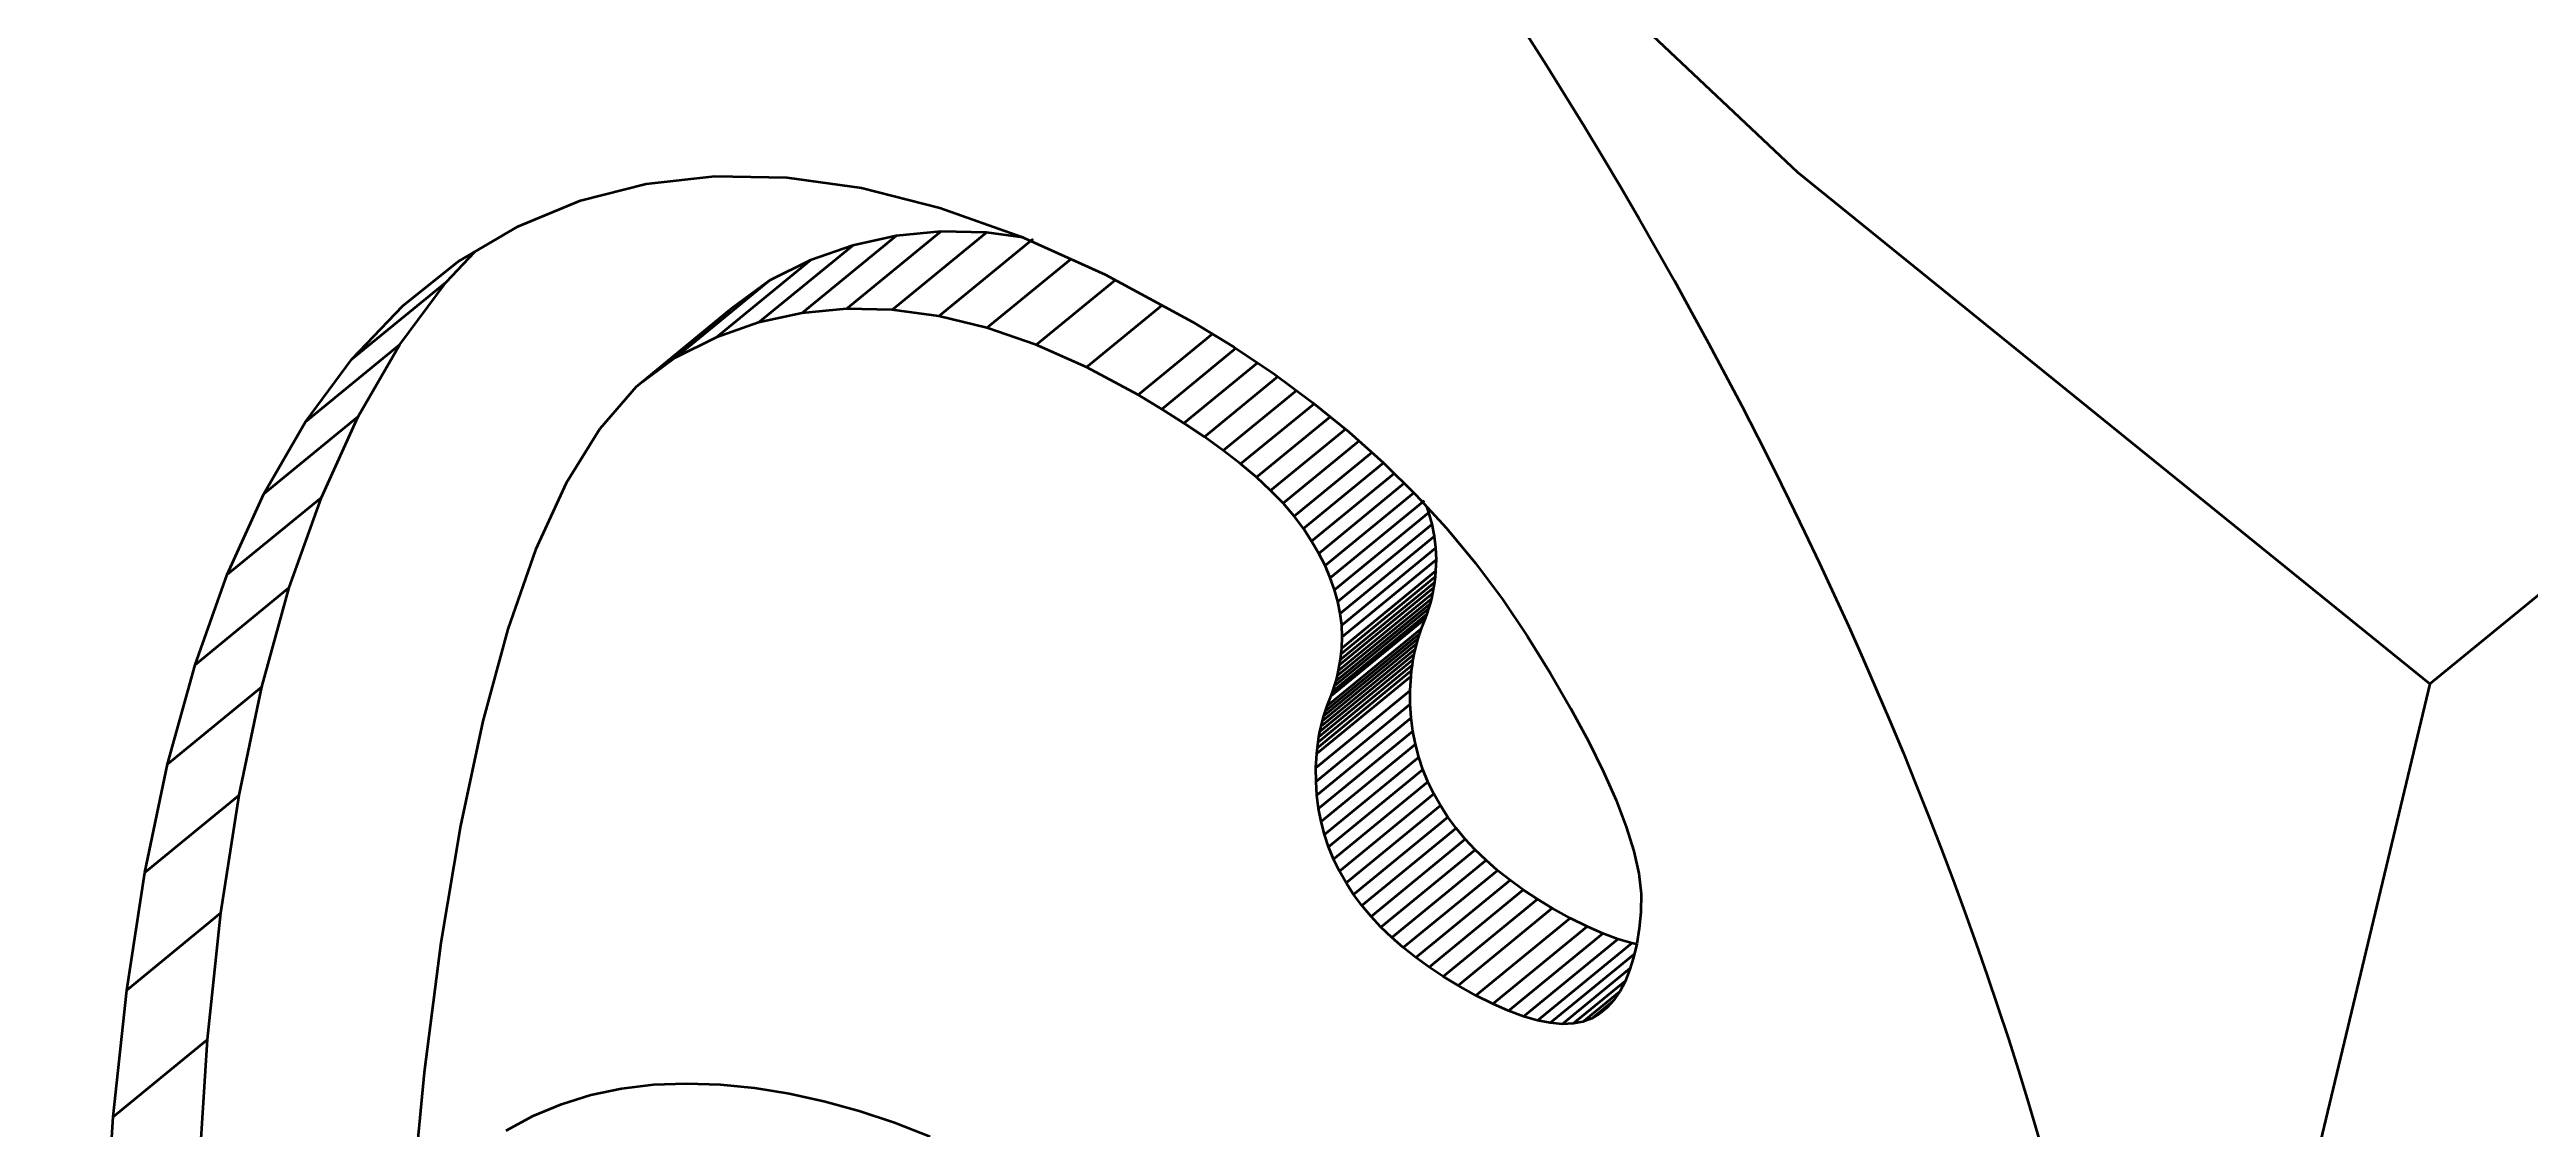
# Model space of a CAD drawing. Header units: millimetres. Extents: x 5606 to 13175, y -3239 to -2051.
# Drawn here: x 6772.909 to 6776.965, y -2708.775 to -2707.012 of the extents above; entities that cross this region are included whole.
import ezdxf

# ---------------------------------------------------------------- set-up
doc = ezdxf.new("R2010")
doc.units = ezdxf.units.MM
doc.layers.add('word_dim', color=253, linetype='Continuous')
doc.styles.get("Standard").update_dxf_attribs({"font": 'romans.shx', "bigfont": 'bigfont.shx'})
doc.dimstyles.new('RS1-4', dxfattribs={"dimscale": 4, "dimtxt": 3.5, "dimasz": 3, "dimexe": 1, "dimexo": 0, "dimgap": 1, "dimtad": 3, "dimdsep": 46, "dimtxsty": 'Standard', "dimblk1": 'OPEN', "dimblk2": 'OPEN', "dimsah": 1, "dimcen": 0, "dimclrd": 256, "dimclre": 256, "dimclrt": 3, "dimadec": 0, "dimazin": 0, "dimtfac": 1, "dimtmove": 0, "dimatfit": 3, "dimldrblk": 'OPEN', "dimfxl": 0, "dimtolj": 1, "dimtzin": 0, "dimarcsym": 0})

# ---------------------------------------------------------------- blocks, each defined once
blk = doc.blocks.new('A$C25B35021')
at = {"color": 7, "lineweight": 35, "ltscale": 0.040233}
blk.add_line((-148.3161, -58.9814), (-147.0719, -57.9606), dxfattribs=at)
at = {"color": 7, "lineweight": 35, "ltscale": 0.002776}
blk.add_line((-151.3449, -58.1892), (-151.2374, -58.1616), dxfattribs=at)
at = {"color": 7, "lineweight": 35, "ltscale": 0.002833}
blk.add_line((-151.2374, -58.1616), (-151.1248, -58.149), dxfattribs=at)
at = {"color": 7, "lineweight": 35, "ltscale": 0.002944}
blk.add_line((-151.1248, -58.149), (-151.0071, -58.1513), dxfattribs=at)
at = {"color": 7, "lineweight": 35, "ltscale": 0.003099}
blk.add_line((-151.0071, -58.1513), (-150.8843, -58.1686), dxfattribs=at)
at = {"color": 7, "lineweight": 35, "ltscale": 0.003296}
blk.add_line((-150.8843, -58.1686), (-150.7565, -58.2009), dxfattribs=at)
at = {"color": 7, "lineweight": 35, "ltscale": 0.002777}
blk.add_line((-151.4475, -58.2317), (-151.3449, -58.1892), dxfattribs=at)
at = {"color": 7, "lineweight": 35, "ltscale": 0.003526}
blk.add_line((-150.7565, -58.2009), (-150.6236, -58.2482), dxfattribs=at)
at = {"color": 7, "lineweight": 35, "ltscale": 0.002829}
blk.add_line((-151.545, -58.2893), (-151.4475, -58.2317), dxfattribs=at)
at = {"color": 7, "lineweight": 35, "ltscale": 0.004992}
for p, q in [((-150.9823, -58.3736), (-150.8279, -58.2469)), ((-151.7951, -58.552), (-151.6407, -58.4253)), ((-150.0981, -58.885), (-149.9437, -58.7583)), ((-150.0981, -58.9228), (-149.9437, -58.7961)), ((-150.1032, -58.9591), (-149.9488, -58.8324)), ((-150.1153, -59.0011), (-149.9609, -58.8744)), ((-150.1337, -59.0591), (-149.9793, -58.9324)), ((-150.1401, -59.1413), (-149.9858, -59.0146)), ((-150.1113, -59.2685), (-149.9569, -59.1419)), ((-150.1017, -59.2882), (-149.9474, -59.1615)), ((-149.9768, -59.4297), (-149.8224, -59.303))]:
    blk.add_line(p, q, dxfattribs=at)
at = {"color": 7, "lineweight": 35, "ltscale": 0.004993}
for p, q in [((-150.9093, -58.3666), (-150.7549, -58.2399)), ((-150.8345, -58.3683), (-150.6801, -58.2417)), ((-150.7577, -58.3788), (-150.6033, -58.2521)), ((-151.1225, -58.4138), (-150.9681, -58.2871)), ((-151.0534, -58.3893), (-150.899, -58.2627)), ((-151.2538, -58.4947), (-151.0994, -58.368)), ((-151.8632, -58.6696), (-151.7088, -58.5429)), ((-151.9235, -58.8023), (-151.7691, -58.6756)), ((-150.1169, -58.8073), (-149.9624, -58.6806)), ((-150.1098, -58.827), (-149.9554, -58.7003)), ((-150.1043, -58.8465), (-149.9499, -58.7198)), ((-150.1004, -58.8658), (-149.946, -58.7392)), ((-150.1001, -58.9412), (-149.9457, -58.8145)), ((-150.099, -58.9321), (-149.9446, -58.8054)), ((-150.1098, -58.9847), (-149.9554, -58.858)), ((-150.1073, -58.9763), (-149.9529, -58.8496)), ((-150.1051, -58.9678), (-149.9507, -58.8411)), ((-150.1016, -58.9502), (-149.9472, -58.8235)), ((-150.1217, -59.0171), (-149.9673, -58.8904)), ((-150.1125, -58.993), (-149.958, -58.8663)), ((-150.1354, -59.0679), (-149.981, -58.9413)), ((-150.1297, -59.0419), (-149.9753, -58.9152)), ((-150.1272, -59.0334), (-149.9728, -58.9068)), ((-150.1389, -59.0954), (-149.9845, -58.9687)), ((-150.1368, -59.077), (-149.9824, -58.9503)), ((-152.0212, -59.1127), (-151.8667, -58.986)), ((-150.1402, -59.1186), (-149.9858, -58.9919)), ((-150.1387, -59.1637), (-149.9843, -59.037)), ((-150.1359, -59.1855), (-149.9815, -59.0588)), ((-150.1263, -59.2279), (-149.9719, -59.1012)), ((-150.1195, -59.2485), (-149.9651, -59.1218)), ((-152.0584, -59.2904), (-151.904, -59.1637)), ((-150.0909, -59.3075), (-149.9365, -59.1807)), ((-150.0787, -59.3262), (-149.9242, -59.1995)), ((-150.065, -59.3446), (-149.9107, -59.2179)), ((-150.0501, -59.3625), (-149.8957, -59.2358)), ((-150.0339, -59.38), (-149.8794, -59.2533)), ((-150.0162, -59.397), (-149.8617, -59.2703)), ((-149.9972, -59.4135), (-149.8428, -59.2869)), ((-149.9551, -59.4454), (-149.8007, -59.3187)), ((-149.932, -59.4606), (-149.7776, -59.334)), ((-152.0879, -59.4832), (-151.9336, -59.3565)), ((-149.8783, -59.4918), (-149.7239, -59.3651)), ((-149.8507, -59.5057), (-149.6963, -59.379)), ((-149.8003, -59.5262), (-149.6459, -59.3995)), ((-152.1099, -59.691), (-151.9555, -59.5643))]:
    blk.add_line(p, q, dxfattribs=at)
at = {"color": 7, "lineweight": 35, "ltscale": 0.001819}
blk.add_line((-150.8279, -58.2469), (-150.899, -58.2627), dxfattribs=at)
at = {"color": 7, "lineweight": 35, "ltscale": 0.001833}
blk.add_line((-150.7549, -58.2399), (-150.8279, -58.2469), dxfattribs=at)
at = {"color": 7, "lineweight": 35, "ltscale": 0.001871}
for p, q in [((-150.6801, -58.2417), (-150.7549, -58.2399)), ((-150.8345, -58.3683), (-150.9093, -58.3666))]:
    blk.add_line(p, q, dxfattribs=at)
at = {"color": 7, "lineweight": 35, "ltscale": 0.001515}
blk.add_line((-150.62, -58.2498), (-150.6801, -58.2417), dxfattribs=at)
at = {"color": 7, "lineweight": 35, "ltscale": 0.003785}
blk.add_line((-150.6236, -58.2482), (-150.4856, -58.3104), dxfattribs=at)
at = {"color": 7, "lineweight": 35, "ltscale": 0.002911}
blk.add_line((-151.636, -58.3618), (-151.545, -58.2893), dxfattribs=at)
at = {"color": 7, "lineweight": 35, "ltscale": 0.0017}
blk.add_line((-151.565, -58.3227), (-151.5181, -58.2734), dxfattribs=at)
at = {"color": 7, "lineweight": 35, "ltscale": 0.001875}
for p, q in [((-150.9681, -58.2871), (-151.0353, -58.3202)), ((-151.1225, -58.4138), (-151.1897, -58.4469))]:
    blk.add_line(p, q, dxfattribs=at)
at = {"color": 7, "lineweight": 35, "ltscale": 0.001832}
for p, q in [((-150.899, -58.2627), (-150.9681, -58.2871)), ((-150.9093, -58.3666), (-150.9823, -58.3736)), ((-151.0534, -58.3893), (-151.1225, -58.4138))]:
    blk.add_line(p, q, dxfattribs=at)
at = {"color": 7, "lineweight": 35, "ltscale": 0.004445}
blk.add_line((-150.6791, -58.3979), (-150.5417, -58.2852), dxfattribs=at)
at = {"color": 7, "lineweight": 35, "ltscale": 0.004994}
for p, q in [((-151.7194, -58.4494), (-151.565, -58.3227)), ((-151.1897, -58.4469), (-151.0353, -58.3202)), ((-150.0973, -58.904), (-149.9429, -58.7773)), ((-151.9761, -58.95), (-151.8217, -58.8233)), ((-150.1246, -59.0252), (-149.9702, -58.8985)), ((-150.1318, -59.0504), (-149.9774, -58.9237)), ((-150.138, -59.0861), (-149.9836, -58.9594)), ((-150.1318, -59.2069), (-149.9774, -59.0802)), ((-149.9076, -59.4755), (-149.7532, -59.3488)), ((-149.8247, -59.5172), (-149.6703, -59.3905)), ((-149.7776, -59.5328), (-149.6231, -59.4061))]:
    blk.add_line(p, q, dxfattribs=at)
at = {"color": 7, "lineweight": 35, "ltscale": 0.003189}
blk.add_line((-151.6407, -58.4253), (-151.565, -58.3227), dxfattribs=at)
at = {"color": 7, "lineweight": 35, "ltscale": 0.001999}
blk.add_line((-151.0353, -58.3202), (-151.0994, -58.368), dxfattribs=at)
at = {"color": 7, "lineweight": 35, "ltscale": 0.00419}
blk.add_line((-150.5985, -58.4258), (-150.4689, -58.3195), dxfattribs=at)
at = {"color": 7, "lineweight": 35, "ltscale": 0.004062}
blk.add_line((-150.4856, -58.3104), (-150.3427, -58.3877), dxfattribs=at)
at = {"color": 7, "lineweight": 35, "ltscale": 0.003023}
blk.add_line((-151.7194, -58.4494), (-151.636, -58.3618), dxfattribs=at)
at = {"color": 7, "lineweight": 35, "ltscale": 0.001821}
blk.add_line((-150.9823, -58.3736), (-151.0534, -58.3893), dxfattribs=at)
at = {"color": 7, "lineweight": 35, "ltscale": 0.001937}
blk.add_line((-150.7577, -58.3788), (-150.8345, -58.3683), dxfattribs=at)
at = {"color": 7, "lineweight": 35, "ltscale": 0.004001}
blk.add_line((-150.516, -58.4624), (-150.3923, -58.3609), dxfattribs=at)
at = {"color": 7, "lineweight": 35, "ltscale": 0.002023}
blk.add_line((-150.6791, -58.3979), (-150.7577, -58.3788), dxfattribs=at)
at = {"color": 7, "lineweight": 35, "ltscale": 0.002133}
blk.add_line((-150.5985, -58.4258), (-150.6791, -58.3979), dxfattribs=at)
at = {"color": 7, "lineweight": 35, "ltscale": 0.00394}
blk.add_line((-150.4317, -58.5077), (-150.3099, -58.4077), dxfattribs=at)
at = {"color": 7, "lineweight": 35, "ltscale": 0.002013}
blk.add_line((-150.3427, -58.3877), (-150.274, -58.4296), dxfattribs=at)
at = {"color": 7, "lineweight": 35, "ltscale": 0.003187}
blk.add_line((-151.7951, -58.552), (-151.7194, -58.4494), dxfattribs=at)
at = {"color": 7, "lineweight": 35, "ltscale": 0.003396}
blk.add_line((-151.7088, -58.5429), (-151.6407, -58.4253), dxfattribs=at)
at = {"color": 7, "lineweight": 35, "ltscale": 0.001997}
blk.add_line((-151.1897, -58.4469), (-151.2538, -58.4947), dxfattribs=at)
at = {"color": 7, "lineweight": 35, "ltscale": 0.002255}
blk.add_line((-150.516, -58.4624), (-150.5985, -58.4258), dxfattribs=at)
at = {"color": 7, "lineweight": 35, "ltscale": 0.003926}
blk.add_line((-150.3929, -58.5309), (-150.2715, -58.4313), dxfattribs=at)
at = {"color": 7, "lineweight": 35, "ltscale": 0.003894}
blk.add_line((-150.3566, -58.5538), (-150.2362, -58.455), dxfattribs=at)
at = {"color": 7, "lineweight": 35, "ltscale": 0.001978}
blk.add_line((-150.274, -58.4296), (-150.2083, -58.4737), dxfattribs=at)
at = {"color": 7, "lineweight": 35, "ltscale": 0.002264}
blk.add_line((-151.2538, -58.4947), (-151.3131, -58.5631), dxfattribs=at)
at = {"color": 7, "lineweight": 35, "ltscale": 0.002394}
blk.add_line((-150.4317, -58.5077), (-150.516, -58.4624), dxfattribs=at)
at = {"color": 7, "lineweight": 35, "ltscale": 0.003887}
blk.add_line((-150.323, -58.5765), (-150.2028, -58.4778), dxfattribs=at)
at = {"color": 7, "lineweight": 35, "ltscale": 0.001944}
blk.add_line((-150.2083, -58.4737), (-150.1458, -58.5199), dxfattribs=at)
at = {"color": 7, "lineweight": 35, "ltscale": 0.001131}
blk.add_line((-150.3929, -58.5309), (-150.4317, -58.5077), dxfattribs=at)
at = {"color": 7, "lineweight": 35, "ltscale": 0.001072}
blk.add_line((-150.3566, -58.5538), (-150.3929, -58.5309), dxfattribs=at)
at = {"color": 7, "lineweight": 35, "ltscale": 0.003876}
blk.add_line((-150.292, -58.5988), (-150.1721, -58.5005), dxfattribs=at)
at = {"color": 7, "lineweight": 35, "ltscale": 0.003895}
blk.add_line((-150.2636, -58.6209), (-150.1431, -58.5221), dxfattribs=at)
at = {"color": 7, "lineweight": 35, "ltscale": 0.001917}
blk.add_line((-150.1458, -58.5199), (-150.0863, -58.5683), dxfattribs=at)
at = {"color": 7, "lineweight": 35, "ltscale": 0.003397}
blk.add_line((-151.8632, -58.6696), (-151.7951, -58.552), dxfattribs=at)
at = {"color": 7, "lineweight": 35, "ltscale": 0.003643}
for p, q in [((-151.7691, -58.6756), (-151.7088, -58.5429)), ((-151.9235, -58.8023), (-151.8632, -58.6696))]:
    blk.add_line(p, q, dxfattribs=at)
at = {"color": 7, "lineweight": 35, "ltscale": 0.002613}
blk.add_line((-151.3131, -58.5631), (-151.368, -58.6521), dxfattribs=at)
at = {"color": 7, "lineweight": 35, "ltscale": 0.001014}
blk.add_line((-150.323, -58.5765), (-150.3566, -58.5538), dxfattribs=at)
at = {"color": 7, "lineweight": 35, "ltscale": 0.000955376}
blk.add_line((-150.292, -58.5988), (-150.323, -58.5765), dxfattribs=at)
at = {"color": 7, "lineweight": 35, "ltscale": 0.003909}
blk.add_line((-150.2377, -58.6427), (-150.1169, -58.5434), dxfattribs=at)
at = {"color": 7, "lineweight": 35, "ltscale": 0.003962}
blk.add_line((-150.2146, -58.6641), (-150.0921, -58.5636), dxfattribs=at)
at = {"color": 7, "lineweight": 35, "ltscale": 0.001894}
blk.add_line((-150.0863, -58.5683), (-150.0298, -58.6188), dxfattribs=at)
at = {"color": 7, "lineweight": 35, "ltscale": 0.000898725}
blk.add_line((-150.2636, -58.6209), (-150.292, -58.5988), dxfattribs=at)
at = {"color": 7, "lineweight": 35, "ltscale": 0.004022}
blk.add_line((-150.194, -58.6853), (-150.0696, -58.5832), dxfattribs=at)
at = {"color": 7, "lineweight": 35, "ltscale": 0.004112}
blk.add_line((-150.1759, -58.7062), (-150.0488, -58.6019), dxfattribs=at)
at = {"color": 7, "lineweight": 35, "ltscale": 0.003014}
blk.add_line((-151.368, -58.6521), (-151.4183, -58.7617), dxfattribs=at)
at = {"color": 7, "lineweight": 35, "ltscale": 0.000845762}
blk.add_line((-150.2377, -58.6427), (-150.2636, -58.6209), dxfattribs=at)
at = {"color": 7, "lineweight": 35, "ltscale": 0.000789257}
blk.add_line((-150.2146, -58.6641), (-150.2377, -58.6427), dxfattribs=at)
at = {"color": 7, "lineweight": 35, "ltscale": 0.004241}
blk.add_line((-150.1606, -58.7268), (-150.0295, -58.6192), dxfattribs=at)
at = {"color": 7, "lineweight": 35, "ltscale": 0.004372}
blk.add_line((-150.1473, -58.7472), (-150.0121, -58.6363), dxfattribs=at)
at = {"color": 7, "lineweight": 35, "ltscale": 0.004525}
blk.add_line((-150.1356, -58.7674), (-149.9956, -58.6526), dxfattribs=at)
at = {"color": 7, "lineweight": 35, "ltscale": 0.001874}
blk.add_line((-150.0298, -58.6188), (-149.9765, -58.6715), dxfattribs=at)
at = {"color": 7, "lineweight": 35, "ltscale": 0.00392}
blk.add_line((-151.8217, -58.8233), (-151.7691, -58.6756), dxfattribs=at)
at = {"color": 7, "lineweight": 35, "ltscale": 0.00073754}
blk.add_line((-150.194, -58.6853), (-150.2146, -58.6641), dxfattribs=at)
at = {"color": 7, "lineweight": 35, "ltscale": 0.000691317}
blk.add_line((-150.1759, -58.7062), (-150.194, -58.6853), dxfattribs=at)
at = {"color": 7, "lineweight": 35, "ltscale": 0.004705}
blk.add_line((-150.1254, -58.7875), (-149.9799, -58.6681), dxfattribs=at)
at = {"color": 7, "lineweight": 35, "ltscale": 0.001859}
blk.add_line((-149.9765, -58.6715), (-149.9262, -58.7263), dxfattribs=at)
at = {"color": 7, "lineweight": 35, "ltscale": 0.00025291}
blk.add_line((-149.9554, -58.7003), (-149.9588, -58.6908), dxfattribs=at)
at = {"color": 7, "lineweight": 35, "ltscale": 0.00064179}
blk.add_line((-150.1606, -58.7268), (-150.1759, -58.7062), dxfattribs=at)
at = {"color": 7, "lineweight": 35, "ltscale": 0.000609233}
blk.add_line((-150.1473, -58.7472), (-150.1606, -58.7268), dxfattribs=at)
at = {"color": 7, "lineweight": 35, "ltscale": 0.000505345}
for p, q in [((-149.9499, -58.7198), (-149.9554, -58.7003)), ((-150.1043, -58.8465), (-150.1098, -58.827))]:
    blk.add_line(p, q, dxfattribs=at)
at = {"color": 7, "lineweight": 35, "ltscale": 0.000494211}
for p, q in [((-149.946, -58.7392), (-149.9499, -58.7198)), ((-150.1004, -58.8658), (-150.1043, -58.8465))]:
    blk.add_line(p, q, dxfattribs=at)
at = {"color": 7, "lineweight": 35, "ltscale": 0.000481864}
blk.add_line((-149.9437, -58.7583), (-149.946, -58.7392), dxfattribs=at)
at = {"color": 7, "lineweight": 35, "ltscale": 0.001848}
blk.add_line((-149.9262, -58.7263), (-149.8791, -58.7832), dxfattribs=at)
at = {"color": 7, "lineweight": 35, "ltscale": 0.003448}
blk.add_line((-151.4183, -58.7617), (-151.4639, -58.8918), dxfattribs=at)
at = {"color": 7, "lineweight": 35, "ltscale": 0.000583226}
blk.add_line((-150.1356, -58.7674), (-150.1473, -58.7472), dxfattribs=at)
at = {"color": 7, "lineweight": 35, "ltscale": 0.000562305}
blk.add_line((-150.1254, -58.7875), (-150.1356, -58.7674), dxfattribs=at)
at = {"color": 7, "lineweight": 35, "ltscale": 0.000474963}
blk.add_line((-149.9429, -58.7773), (-149.9437, -58.7583), dxfattribs=at)
at = {"color": 7, "lineweight": 35, "ltscale": 0.000471151}
blk.add_line((-149.9437, -58.7961), (-149.9429, -58.7773), dxfattribs=at)
at = {"color": 7, "lineweight": 35, "ltscale": 0.003921}
blk.add_line((-151.9761, -58.95), (-151.9235, -58.8023), dxfattribs=at)
at = {"color": 7, "lineweight": 35, "ltscale": 0.000539264}
blk.add_line((-150.1169, -58.8073), (-150.1254, -58.7875), dxfattribs=at)
at = {"color": 7, "lineweight": 35, "ltscale": 0.000523679}
blk.add_line((-150.1098, -58.827), (-150.1169, -58.8073), dxfattribs=at)
at = {"color": 7, "lineweight": 35, "ltscale": 0.000228027}
for p, q in [((-149.9472, -58.8235), (-149.9457, -58.8145)), ((-150.1016, -58.9502), (-150.1001, -58.9412))]:
    blk.add_line(p, q, dxfattribs=at)
at = {"color": 7, "lineweight": 35, "ltscale": 0.000229766}
for p, q in [((-149.9457, -58.8145), (-149.9446, -58.8054)), ((-150.1001, -58.9412), (-150.099, -58.9321))]:
    blk.add_line(p, q, dxfattribs=at)
at = {"color": 7, "lineweight": 35, "ltscale": 0.00023306}
for p, q in [((-149.9446, -58.8054), (-149.9437, -58.7961)), ((-150.1389, -59.0954), (-150.138, -59.0861))]:
    blk.add_line(p, q, dxfattribs=at)
at = {"color": 7, "lineweight": 35, "ltscale": 0.001844}
blk.add_line((-149.8791, -58.7832), (-149.8349, -58.8423), dxfattribs=at)
at = {"color": 7, "lineweight": 35, "ltscale": 0.004221}
blk.add_line((-151.8667, -58.986), (-151.8217, -58.8233), dxfattribs=at)
at = {"color": 7, "lineweight": 35, "ltscale": 0.000217384}
for p, q in [((-149.958, -58.8663), (-149.9554, -58.858)), ((-150.1125, -58.993), (-150.1098, -58.9847))]:
    blk.add_line(p, q, dxfattribs=at)
at = {"color": 7, "lineweight": 35, "ltscale": 0.000218506}
for p, q in [((-149.9554, -58.858), (-149.9529, -58.8496)), ((-150.1098, -58.9847), (-150.1073, -58.9763))]:
    blk.add_line(p, q, dxfattribs=at)
at = {"color": 7, "lineweight": 35, "ltscale": 0.000220573}
for p, q in [((-149.9529, -58.8496), (-149.9507, -58.8411)), ((-150.1073, -58.9763), (-150.1051, -58.9678))]:
    blk.add_line(p, q, dxfattribs=at)
at = {"color": 7, "lineweight": 35, "ltscale": 0.000222523}
blk.add_line((-149.9507, -58.8411), (-149.9488, -58.8324), dxfattribs=at)
at = {"color": 7, "lineweight": 35, "ltscale": 0.000225806}
blk.add_line((-149.9488, -58.8324), (-149.9472, -58.8235), dxfattribs=at)
at = {"color": 7, "lineweight": 35, "ltscale": 0.001842}
blk.add_line((-149.8349, -58.8423), (-149.7939, -58.9035), dxfattribs=at)
at = {"color": 7, "lineweight": 35, "ltscale": 0.003907}
blk.add_line((-151.4639, -58.8918), (-151.5049, -59.0426), dxfattribs=at)
at = {"color": 7, "lineweight": 35, "ltscale": 0.00048205}
blk.add_line((-150.0981, -58.885), (-150.1004, -58.8658), dxfattribs=at)
at = {"color": 7, "lineweight": 35, "ltscale": 0.000475664}
blk.add_line((-150.0973, -58.904), (-150.0981, -58.885), dxfattribs=at)
at = {"color": 7, "lineweight": 35, "ltscale": 0.000216918}
blk.add_line((-149.9728, -58.9068), (-149.9702, -58.8985), dxfattribs=at)
at = {"color": 7, "lineweight": 35, "ltscale": 0.000215037}
blk.add_line((-149.9702, -58.8985), (-149.9673, -58.8904), dxfattribs=at)
at = {"color": 7, "lineweight": 35, "ltscale": 0.000215772}
for p, q in [((-149.9673, -58.8904), (-149.9641, -58.8824)), ((-150.1217, -59.0171), (-150.1185, -59.009))]:
    blk.add_line(p, q, dxfattribs=at)
at = {"color": 7, "lineweight": 35, "ltscale": 0.000213645}
blk.add_line((-149.9641, -58.8824), (-149.9609, -58.8744), dxfattribs=at)
at = {"color": 7, "lineweight": 35, "ltscale": 0.00021596}
blk.add_line((-149.9609, -58.8744), (-149.958, -58.8663), dxfattribs=at)
at = {"color": 7, "lineweight": 35, "ltscale": 0.000233215}
blk.add_line((-150.099, -58.9321), (-150.0981, -58.9228), dxfattribs=at)
at = {"color": 7, "lineweight": 35, "ltscale": 0.000470327}
blk.add_line((-150.0981, -58.9228), (-150.0973, -58.904), dxfattribs=at)
at = {"color": 7, "lineweight": 35, "ltscale": 0.000228541}
for p, q in [((-149.9824, -58.9503), (-149.981, -58.9413)), ((-150.1368, -59.077), (-150.1354, -59.0679))]:
    blk.add_line(p, q, dxfattribs=at)
at = {"color": 7, "lineweight": 35, "ltscale": 0.000225056}
blk.add_line((-149.981, -58.9413), (-149.9793, -58.9324), dxfattribs=at)
at = {"color": 7, "lineweight": 35, "ltscale": 0.000222853}
for p, q in [((-149.9793, -58.9324), (-149.9774, -58.9237)), ((-150.1051, -58.9678), (-150.1032, -58.9591))]:
    blk.add_line(p, q, dxfattribs=at)
at = {"color": 7, "lineweight": 35, "ltscale": 0.000220198}
blk.add_line((-149.9774, -58.9237), (-149.9753, -58.9152), dxfattribs=at)
at = {"color": 7, "lineweight": 35, "ltscale": 0.000219239}
for p, q in [((-149.9753, -58.9152), (-149.9728, -58.9068)), ((-150.1297, -59.0419), (-150.1272, -59.0334))]:
    blk.add_line(p, q, dxfattribs=at)
at = {"color": 7, "lineweight": 35, "ltscale": 0.00178}
blk.add_line((-149.7939, -58.9035), (-149.7564, -58.9641), dxfattribs=at)
at = {"color": 7, "lineweight": 35, "ltscale": 0.00422}
blk.add_line((-152.0212, -59.1127), (-151.9761, -58.95), dxfattribs=at)
at = {"color": 7, "lineweight": 35, "ltscale": 0.000225532}
blk.add_line((-150.1032, -58.9591), (-150.1016, -58.9502), dxfattribs=at)
at = {"color": 7, "lineweight": 35, "ltscale": 0.000579957}
for p, q in [((-149.9858, -58.9919), (-149.9845, -58.9687)), ((-150.1402, -59.1186), (-150.1389, -59.0954))]:
    blk.add_line(p, q, dxfattribs=at)
at = {"color": 7, "lineweight": 35, "ltscale": 0.000233819}
blk.add_line((-149.9845, -58.9687), (-149.9836, -58.9594), dxfattribs=at)
at = {"color": 7, "lineweight": 35, "ltscale": 0.000229954}
blk.add_line((-149.9836, -58.9594), (-149.9824, -58.9503), dxfattribs=at)
at = {"color": 7, "lineweight": 35, "ltscale": 0.001653}
blk.add_line((-149.7564, -58.9641), (-149.7232, -59.0212), dxfattribs=at)
at = {"color": 7, "lineweight": 35, "ltscale": 0.00454}
for p, q in [((-151.904, -59.1637), (-151.8667, -58.986)), ((-152.0584, -59.2904), (-152.0212, -59.1127))]:
    blk.add_line(p, q, dxfattribs=at)
at = {"color": 7, "lineweight": 35, "ltscale": 0.000215754}
blk.add_line((-150.1246, -59.0252), (-150.1217, -59.0171), dxfattribs=at)
at = {"color": 7, "lineweight": 35, "ltscale": 0.000214216}
blk.add_line((-150.1185, -59.009), (-150.1153, -59.0011), dxfattribs=at)
at = {"color": 7, "lineweight": 35, "ltscale": 0.000215458}
blk.add_line((-150.1153, -59.0011), (-150.1125, -58.993), dxfattribs=at)
at = {"color": 7, "lineweight": 35, "ltscale": 0.00056839}
blk.add_line((-149.9858, -59.0146), (-149.9858, -58.9919), dxfattribs=at)
at = {"color": 7, "lineweight": 35, "ltscale": 0.000559671}
blk.add_line((-149.9843, -59.037), (-149.9858, -59.0146), dxfattribs=at)
at = {"color": 7, "lineweight": 35, "ltscale": 0.001527}
for p, q in [((-149.7232, -59.0212), (-149.6941, -59.0749)), ((-150.8886, -59.6808), (-150.8307, -59.7002))]:
    blk.add_line(p, q, dxfattribs=at)
at = {"color": 7, "lineweight": 35, "ltscale": 0.004379}
blk.add_line((-151.5049, -59.0426), (-151.5414, -59.2139), dxfattribs=at)
at = {"color": 7, "lineweight": 35, "ltscale": 0.00022534}
blk.add_line((-150.1354, -59.0679), (-150.1337, -59.0591), dxfattribs=at)
at = {"color": 7, "lineweight": 35, "ltscale": 0.000221778}
blk.add_line((-150.1337, -59.0591), (-150.1318, -59.0504), dxfattribs=at)
at = {"color": 7, "lineweight": 35, "ltscale": 0.000220938}
blk.add_line((-150.1318, -59.0504), (-150.1297, -59.0419), dxfattribs=at)
at = {"color": 7, "lineweight": 35, "ltscale": 0.000216191}
blk.add_line((-150.1272, -59.0334), (-150.1246, -59.0252), dxfattribs=at)
at = {"color": 7, "lineweight": 35, "ltscale": 0.000550756}
for p, q in [((-149.9815, -59.0588), (-149.9843, -59.037)), ((-150.1359, -59.1855), (-150.1387, -59.1637))]:
    blk.add_line(p, q, dxfattribs=at)
at = {"color": 7, "lineweight": 35, "ltscale": 0.000544504}
blk.add_line((-149.9774, -59.0802), (-149.9815, -59.0588), dxfattribs=at)
at = {"color": 7, "lineweight": 35, "ltscale": 0.000230711}
blk.add_line((-150.138, -59.0861), (-150.1368, -59.077), dxfattribs=at)
at = {"color": 7, "lineweight": 35, "ltscale": 0.00054257}
blk.add_line((-149.9719, -59.1012), (-149.9774, -59.0802), dxfattribs=at)
at = {"color": 7, "lineweight": 35, "ltscale": 0.000541397}
blk.add_line((-149.9651, -59.1218), (-149.9719, -59.1012), dxfattribs=at)
at = {"color": 7, "lineweight": 35, "ltscale": 0.001402}
blk.add_line((-149.6941, -59.0749), (-149.6693, -59.1252), dxfattribs=at)
at = {"color": 7, "lineweight": 35, "ltscale": 0.000568392}
blk.add_line((-150.1401, -59.1413), (-150.1402, -59.1186), dxfattribs=at)
at = {"color": 7, "lineweight": 35, "ltscale": 0.000559573}
blk.add_line((-150.1387, -59.1637), (-150.1401, -59.1413), dxfattribs=at)
at = {"color": 7, "lineweight": 35, "ltscale": 0.000542057}
blk.add_line((-149.9569, -59.1419), (-149.9651, -59.1218), dxfattribs=at)
at = {"color": 7, "lineweight": 35, "ltscale": 0.000547311}
for p, q in [((-149.9474, -59.1615), (-149.9569, -59.1419)), ((-150.1017, -59.2882), (-150.1113, -59.2685))]:
    blk.add_line(p, q, dxfattribs=at)
at = {"color": 7, "lineweight": 35, "ltscale": 0.001281}
blk.add_line((-149.6693, -59.1252), (-149.6486, -59.1721), dxfattribs=at)
at = {"color": 7, "lineweight": 35, "ltscale": 0.004876}
for p, q in [((-151.9336, -59.3565), (-151.904, -59.1637)), ((-152.0879, -59.4832), (-152.0584, -59.2904))]:
    blk.add_line(p, q, dxfattribs=at)
at = {"color": 7, "lineweight": 35, "ltscale": 0.000545254}
blk.add_line((-150.1318, -59.2069), (-150.1359, -59.1855), dxfattribs=at)
at = {"color": 7, "lineweight": 35, "ltscale": 0.000551419}
blk.add_line((-149.9365, -59.1807), (-149.9474, -59.1615), dxfattribs=at)
at = {"color": 7, "lineweight": 35, "ltscale": 0.000561194}
blk.add_line((-149.9242, -59.1995), (-149.9365, -59.1807), dxfattribs=at)
at = {"color": 7, "lineweight": 35, "ltscale": 0.001163}
blk.add_line((-149.6486, -59.1721), (-149.6321, -59.2156), dxfattribs=at)
at = {"color": 7, "lineweight": 35, "ltscale": 0.004864}
blk.add_line((-151.5414, -59.2139), (-151.5733, -59.4058), dxfattribs=at)
at = {"color": 7, "lineweight": 35, "ltscale": 0.000542958}
blk.add_line((-150.1263, -59.2279), (-150.1318, -59.2069), dxfattribs=at)
at = {"color": 7, "lineweight": 35, "ltscale": 0.000570083}
blk.add_line((-149.9107, -59.2179), (-149.9242, -59.1995), dxfattribs=at)
at = {"color": 7, "lineweight": 35, "ltscale": 0.000584935}
blk.add_line((-149.8957, -59.2358), (-149.9107, -59.2179), dxfattribs=at)
at = {"color": 7, "lineweight": 35, "ltscale": 0.001047}
blk.add_line((-149.6321, -59.2156), (-149.6199, -59.2556), dxfattribs=at)
at = {"color": 7, "lineweight": 35, "ltscale": 0.000540196}
blk.add_line((-150.1195, -59.2485), (-150.1263, -59.2279), dxfattribs=at)
at = {"color": 7, "lineweight": 35, "ltscale": 0.000542634}
blk.add_line((-150.1113, -59.2685), (-150.1195, -59.2485), dxfattribs=at)
at = {"color": 7, "lineweight": 35, "ltscale": 0.000595976}
for p, q in [((-149.8794, -59.2533), (-149.8957, -59.2358)), ((-150.0339, -59.38), (-150.0501, -59.3625))]:
    blk.add_line(p, q, dxfattribs=at)
at = {"color": 7, "lineweight": 35, "ltscale": 0.000613514}
for p, q in [((-149.8617, -59.2703), (-149.8794, -59.2533)), ((-150.0162, -59.397), (-150.0339, -59.38))]:
    blk.add_line(p, q, dxfattribs=at)
at = {"color": 7, "lineweight": 35, "ltscale": 0.00093775}
blk.add_line((-149.6199, -59.2556), (-149.6117, -59.2923), dxfattribs=at)
at = {"color": 7, "lineweight": 35, "ltscale": 0.000552084}
blk.add_line((-150.0909, -59.3075), (-150.1017, -59.2882), dxfattribs=at)
at = {"color": 7, "lineweight": 35, "ltscale": 0.000559722}
blk.add_line((-150.0787, -59.3262), (-150.0909, -59.3075), dxfattribs=at)
at = {"color": 7, "lineweight": 35, "ltscale": 0.000629937}
for p, q in [((-149.8428, -59.2869), (-149.8617, -59.2703)), ((-149.9972, -59.4135), (-150.0162, -59.397))]:
    blk.add_line(p, q, dxfattribs=at)
at = {"color": 7, "lineweight": 35, "ltscale": 0.000649376}
blk.add_line((-149.8224, -59.303), (-149.8428, -59.2869), dxfattribs=at)
at = {"color": 7, "lineweight": 35, "ltscale": 0.000669972}
blk.add_line((-149.8007, -59.3187), (-149.8224, -59.303), dxfattribs=at)
at = {"color": 7, "lineweight": 35, "ltscale": 0.000837318}
blk.add_line((-149.6117, -59.2923), (-149.6078, -59.3255), dxfattribs=at)
at = {"color": 7, "lineweight": 35, "ltscale": 0.000571604}
blk.add_line((-150.065, -59.3446), (-150.0787, -59.3262), dxfattribs=at)
at = {"color": 7, "lineweight": 35, "ltscale": 0.000583371}
blk.add_line((-150.0501, -59.3625), (-150.065, -59.3446), dxfattribs=at)
at = {"color": 7, "lineweight": 35, "ltscale": 0.000691518}
for p, q in [((-149.7776, -59.334), (-149.8007, -59.3187)), ((-149.932, -59.4606), (-149.9551, -59.4454))]:
    blk.add_line(p, q, dxfattribs=at)
at = {"color": 7, "lineweight": 35, "ltscale": 0.000714152}
blk.add_line((-149.7532, -59.3488), (-149.7776, -59.334), dxfattribs=at)
at = {"color": 7, "lineweight": 35, "ltscale": 0.000743891}
blk.add_line((-149.6078, -59.3255), (-149.6081, -59.3553), dxfattribs=at)
at = {"color": 7, "lineweight": 35, "ltscale": 0.005224}
blk.add_line((-151.9555, -59.5643), (-151.9336, -59.3565), dxfattribs=at)
at = {"color": 7, "lineweight": 35, "ltscale": 0.000838479}
blk.add_line((-149.7239, -59.3651), (-149.7532, -59.3488), dxfattribs=at)
at = {"color": 7, "lineweight": 35, "ltscale": 0.000771789}
blk.add_line((-149.6963, -59.379), (-149.7239, -59.3651), dxfattribs=at)
at = {"color": 7, "lineweight": 35, "ltscale": 0.000711906}
blk.add_line((-149.6703, -59.3905), (-149.6963, -59.379), dxfattribs=at)
at = {"color": 7, "lineweight": 35, "ltscale": 0.000629898}
blk.add_line((-149.611, -59.3823), (-149.615, -59.4072), dxfattribs=at)
at = {"color": 7, "lineweight": 35, "ltscale": 0.000679921}
blk.add_line((-149.6081, -59.3553), (-149.611, -59.3823), dxfattribs=at)
at = {"color": 7, "lineweight": 35, "ltscale": 0.005357}
blk.add_line((-151.5733, -59.4058), (-151.6006, -59.6184), dxfattribs=at)
at = {"color": 7, "lineweight": 35, "ltscale": 0.00065057}
blk.add_line((-149.9768, -59.4297), (-149.9972, -59.4135), dxfattribs=at)
at = {"color": 7, "lineweight": 35, "ltscale": 0.000668735}
blk.add_line((-149.9551, -59.4454), (-149.9768, -59.4297), dxfattribs=at)
at = {"color": 7, "lineweight": 35, "ltscale": 0.004448}
blk.add_line((-149.7565, -59.537), (-149.6189, -59.4241), dxfattribs=at)
at = {"color": 7, "lineweight": 35, "ltscale": 0.00064936}
blk.add_line((-149.6459, -59.3995), (-149.6703, -59.3905), dxfattribs=at)
at = {"color": 7, "lineweight": 35, "ltscale": 0.00059253}
blk.add_line((-149.6231, -59.4061), (-149.6459, -59.3995), dxfattribs=at)
at = {"color": 7, "lineweight": 35, "ltscale": 0.000203789}
blk.add_line((-149.6152, -59.4077), (-149.6231, -59.4061), dxfattribs=at)
at = {"color": 7, "lineweight": 35, "ltscale": 0.000584085}
blk.add_line((-149.615, -59.4072), (-149.6203, -59.4299), dxfattribs=at)
at = {"color": 7, "lineweight": 35, "ltscale": 0.000714548}
blk.add_line((-149.9076, -59.4755), (-149.932, -59.4606), dxfattribs=at)
at = {"color": 7, "lineweight": 35, "ltscale": 0.003603}
blk.add_line((-149.737, -59.5387), (-149.6256, -59.4473), dxfattribs=at)
at = {"color": 7, "lineweight": 35, "ltscale": 0.00277}
blk.add_line((-149.7192, -59.538), (-149.6335, -59.4678), dxfattribs=at)
at = {"color": 7, "lineweight": 35, "ltscale": 0.000461404}
blk.add_line((-149.6341, -59.469), (-149.6427, -59.4854), dxfattribs=at)
at = {"color": 7, "lineweight": 35, "ltscale": 0.000499119}
blk.add_line((-149.6266, -59.4505), (-149.6341, -59.469), dxfattribs=at)
at = {"color": 7, "lineweight": 35, "ltscale": 0.000538151}
blk.add_line((-149.6203, -59.4299), (-149.6266, -59.4505), dxfattribs=at)
at = {"color": 7, "lineweight": 35, "ltscale": 0.005223}
blk.add_line((-152.1099, -59.691), (-152.0879, -59.4832), dxfattribs=at)
at = {"color": 7, "lineweight": 35, "ltscale": 0.000838108}
blk.add_line((-149.8783, -59.4918), (-149.9076, -59.4755), dxfattribs=at)
at = {"color": 7, "lineweight": 35, "ltscale": 0.000773495}
blk.add_line((-149.8507, -59.5057), (-149.8783, -59.4918), dxfattribs=at)
at = {"color": 7, "lineweight": 35, "ltscale": 0.000710509}
blk.add_line((-149.8247, -59.5172), (-149.8507, -59.5057), dxfattribs=at)
at = {"color": 7, "lineweight": 35, "ltscale": 0.001948}
blk.add_line((-149.703, -59.5349), (-149.6428, -59.4855), dxfattribs=at)
at = {"color": 7, "lineweight": 35, "ltscale": 0.001137}
blk.add_line((-149.6885, -59.5294), (-149.6533, -59.5006), dxfattribs=at)
at = {"color": 7, "lineweight": 35, "ltscale": 0.000405695}
blk.add_line((-149.6524, -59.4996), (-149.6632, -59.5116), dxfattribs=at)
at = {"color": 7, "lineweight": 35, "ltscale": 0.000430422}
blk.add_line((-149.6427, -59.4854), (-149.6524, -59.4996), dxfattribs=at)
at = {"color": 7, "lineweight": 35, "ltscale": 0.000649095}
blk.add_line((-149.8003, -59.5262), (-149.8247, -59.5172), dxfattribs=at)
at = {"color": 7, "lineweight": 35, "ltscale": 0.000592743}
blk.add_line((-149.7776, -59.5328), (-149.8003, -59.5262), dxfattribs=at)
at = {"color": 7, "lineweight": 35, "ltscale": 0.000536704}
blk.add_line((-149.7565, -59.537), (-149.7776, -59.5328), dxfattribs=at)
at = {"color": 7, "lineweight": 35, "ltscale": 0.000490214}
blk.add_line((-149.737, -59.5387), (-149.7565, -59.537), dxfattribs=at)
at = {"color": 7, "lineweight": 35, "ltscale": 0.000445873}
blk.add_line((-149.7192, -59.538), (-149.737, -59.5387), dxfattribs=at)
at = {"color": 7, "lineweight": 35, "ltscale": 0.00041028}
blk.add_line((-149.703, -59.5349), (-149.7192, -59.538), dxfattribs=at)
at = {"color": 7, "lineweight": 35, "ltscale": 0.000389955}
blk.add_line((-149.6885, -59.5294), (-149.703, -59.5349), dxfattribs=at)
at = {"color": 7, "lineweight": 35, "ltscale": 0.000381413}
blk.add_line((-149.6753, -59.5216), (-149.6885, -59.5294), dxfattribs=at)
at = {"color": 7, "lineweight": 35, "ltscale": 0.000391816}
blk.add_line((-149.6632, -59.5116), (-149.6753, -59.5216), dxfattribs=at)
at = {"color": 7, "lineweight": 35, "ltscale": 0.004517}
blk.add_line((-151.967, -59.7446), (-151.9555, -59.5643), dxfattribs=at)
at = {"color": 7, "lineweight": 35, "ltscale": 0.005856}
blk.add_line((-151.6006, -59.6184), (-151.6233, -59.8515), dxfattribs=at)
at = {"color": 7, "lineweight": 35, "ltscale": 0.001252}
blk.add_line((-151.4222, -59.6893), (-151.376, -59.67), dxfattribs=at)
at = {"color": 7, "lineweight": 35, "ltscale": 0.001263}
blk.add_line((-151.376, -59.67), (-151.3278, -59.6549), dxfattribs=at)
at = {"color": 7, "lineweight": 35, "ltscale": 0.001284}
blk.add_line((-151.3278, -59.6549), (-151.2776, -59.6443), dxfattribs=at)
at = {"color": 7, "lineweight": 35, "ltscale": 0.001315}
blk.add_line((-151.2776, -59.6443), (-151.2253, -59.638), dxfattribs=at)
at = {"color": 7, "lineweight": 35, "ltscale": 0.001357}
blk.add_line((-151.2253, -59.638), (-151.1711, -59.6361), dxfattribs=at)
at = {"color": 7, "lineweight": 35, "ltscale": 0.001388}
blk.add_line((-151.1711, -59.6361), (-151.1156, -59.638), dxfattribs=at)
at = {"color": 7, "lineweight": 35, "ltscale": 0.001406}
blk.add_line((-151.1156, -59.638), (-151.0596, -59.6435), dxfattribs=at)
at = {"color": 7, "lineweight": 35, "ltscale": 0.00143}
blk.add_line((-151.0596, -59.6435), (-151.0031, -59.6525), dxfattribs=at)
at = {"color": 7, "lineweight": 35, "ltscale": 0.001459}
blk.add_line((-151.0031, -59.6525), (-150.9461, -59.6649), dxfattribs=at)
at = {"color": 7, "lineweight": 35, "ltscale": 0.001491}
blk.add_line((-150.9461, -59.6649), (-150.8886, -59.6808), dxfattribs=at)
at = {"color": 7, "lineweight": 35, "ltscale": 0.004516}
blk.add_line((-152.1213, -59.8713), (-152.1099, -59.691), dxfattribs=at)
at = {"color": 7, "lineweight": 35, "ltscale": 0.001255}
blk.add_line((-151.4665, -59.7131), (-151.4222, -59.6893), dxfattribs=at)
at = {"color": 7, "lineweight": 35, "ltscale": 0.00157}
blk.add_line((-150.8307, -59.7002), (-150.7722, -59.723), dxfattribs=at)
at = {"color": 7, "lineweight": 35}
for points in [[(-152.0595, -54.5893), (-151.6512, -55.3295), (-151.1983, -56.0463), (-150.807, -56.5872), (-150.383, -57.1048), (-149.8838, -57.6401), (-149.3516, -58.1427), (-148.3161, -58.9814)], [(-148.3161, -58.9814), (-148.606, -60.1942), (-148.7697, -61.3217)]]:
    blk.add_lwpolyline(points, dxfattribs=at)
for centre, major_axis, ratio, start_param, end_param in [((-138.8121, -49.2153), (-12.4563, 1.0448), 0.679191, 0.000036, 3.141628), ((-152.6901, -59.0398), (3.1715, -3.8654), 0.601467, 3.6961, 9.979285)]:
    blk.add_ellipse(centre, major_axis=major_axis, ratio=ratio, start_param=start_param, end_param=end_param, dxfattribs=at)
blk = doc.blocks.new('aa1')
for p, q in [((-0.4, 0.06667), (0, 0)), ((0, 0), (-1, 0)), ((-0.4, -0.06667), (0, 0))]:
    blk.add_line(p, q)
blk = doc.blocks.new('aa2')
blk.add_circle((0, 0), 1)
blk = doc.blocks.new('*D278')
at = {"layer": 'DEFPOINTS', "color": 0, "linetype": 'Continuous', "ltscale": 2}
for p in [(6778.4009, -2696.6458), (6595.387, -2739.7079), (6595.387, -2739.7079)]:
    blk.add_point(p, dxfattribs=at)
at = {"layer": 'word_dim', "linetype": 'Continuous', "lineweight": -2, "ltscale": 2}
blk.add_line((6749.1984, -2703.5169), (6624.5895, -2732.8367), dxfattribs=at)
at = {"layer": 'word_dim', "linetype": 'Continuous', "lineweight": -2, "ltscale": 2, "xscale": 30, "yscale": 30, "zscale": 30}
for name, p, rotation in [('aa1', (6778.4009, -2696.6458), 13.24052981710756), ('aa2', (6595.387, -2739.7079), 193.2405298171076)]:
    blk.add_blockref(name, p, dxfattribs=dict(at, rotation=rotation))
at = {"layer": 'word_dim', "color": 3, "linetype": 'Continuous', "ltscale": 2, "insert": (6686.8939, -2718.1768), "char_height": 0.000004, "attachment_point": 5, "rotation": 13.2405}
blk.add_mtext('\\A1;188.01', dxfattribs=at)
blk = doc.blocks.new('_Open')
at = {"color": 0, "lineweight": -2}
for p, q in [((-1, 0.16667), (0, 0)), ((-1, -0.16667), (0, 0)), ((0, 0), (-1, 0))]:
    blk.add_line(p, q, dxfattribs=at)

msp = doc.modelspace()

# ---------------------------------------------------------------- block references
at = {"layer": 'word_dim', "linetype": 'Continuous', "ltscale": 2}
msp.add_blockref('A$C25B35021', (6925.123, -2649.0704), dxfattribs=at)

# ---------------------------------------------------------------- dimensions: what is measured, and where the dimension line sits
at = {"layer": 'word_dim', "color": 3, "linetype": 'Continuous', "ltscale": 2}
dim = msp.add_aligned_dim(p1=(6778.4009, -2696.6458), p2=(6595.387, -2739.7079), distance=0, dimstyle='RS1-4', override={"dimtxt": 1e-06, "dimasz": 7.5, "dimgap": 0, "dimblk1": 'aa1', "dimblk2": 'aa2', "dimse1": 1, "dimse2": 1}, dxfattribs=at)
dim.commit()
dim.dimension.update_dxf_attribs({"geometry": '*D278', "text_midpoint": (6686.8939, -2718.1768)})

doc.saveas('drawing.dxf')
